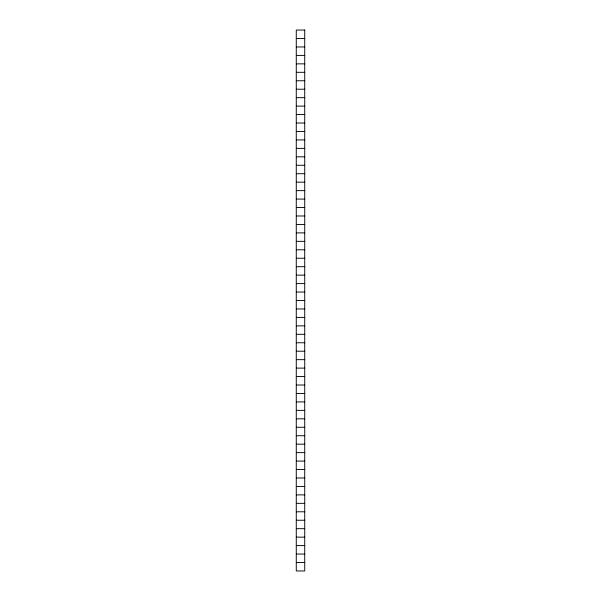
<?xml version="1.0" encoding="UTF-8"?>
<svg xmlns="http://www.w3.org/2000/svg" width="601" height="601" viewBox="0 0 601 601"><rect width="100%" height="100%" fill="white"/><g stroke="black" fill="none" stroke-linecap="round" stroke-linejoin="round"><path stroke-width="0.9" d="M296.278 38.502L304.73 38.502M296.278 46.953L304.73 46.953M296.278 55.405L304.73 55.405M296.278 63.856L304.73 63.856M296.278 72.308L304.73 72.308M296.278 80.759L304.73 80.759M296.278 89.211L304.73 89.211M296.278 97.662L304.73 97.662M296.278 106.114L304.73 106.114M296.278 114.566L304.73 114.566M296.278 123.017L304.73 123.017M296.278 131.469L304.73 131.469M296.278 139.92L304.73 139.92M296.278 148.372L304.73 148.372M296.278 156.823L304.73 156.823M296.278 165.275L304.73 165.275M296.278 173.727L304.73 173.727M296.278 182.178L304.73 182.178M296.278 190.63L304.73 190.63M296.278 199.081L304.73 199.081M296.278 207.533L304.73 207.533M296.278 215.984L304.73 215.984M296.278 224.436L304.73 224.436M296.278 232.887L304.73 232.887M296.278 241.339L304.73 241.339M296.278 249.791L304.73 249.791M296.278 258.242L304.73 258.242M296.278 266.694L304.73 266.694M296.278 275.145L304.73 275.145M296.278 283.597L304.73 283.597M296.278 292.048L304.73 292.048M296.278 300.5L304.73 300.5M296.278 308.952L304.73 308.952M296.278 317.403L304.73 317.403M296.278 325.855L304.73 325.855M296.278 334.306L304.73 334.306M296.278 342.758L304.73 342.758M296.278 351.209L304.73 351.209M296.278 359.661L304.73 359.661M296.278 368.113L304.73 368.113M296.278 376.564L304.73 376.564M296.278 385.016L304.73 385.016M296.278 393.467L304.73 393.467M296.278 401.919L304.73 401.919M296.278 410.37L304.73 410.37M296.278 418.822L304.73 418.822M296.278 427.273L304.73 427.273M296.278 435.725L304.73 435.725M296.278 444.177L304.73 444.177M296.278 452.628L304.73 452.628M296.278 461.08L304.73 461.08M296.278 469.531L304.73 469.531M296.278 477.983L304.73 477.983M296.278 486.434L304.73 486.434M296.278 494.886L304.73 494.886M296.278 503.337L304.73 503.337M296.278 511.789L304.73 511.789M296.278 520.241L304.73 520.241M296.278 528.692L304.73 528.692M296.278 537.144L304.73 537.144M296.278 545.595L304.73 545.595M296.278 554.047L304.73 554.047M296.278 562.498L304.73 562.498M304.73 30.05L296.278 30.05L296.278 570.95L304.73 570.95L304.73 30.05"/></g></svg>
